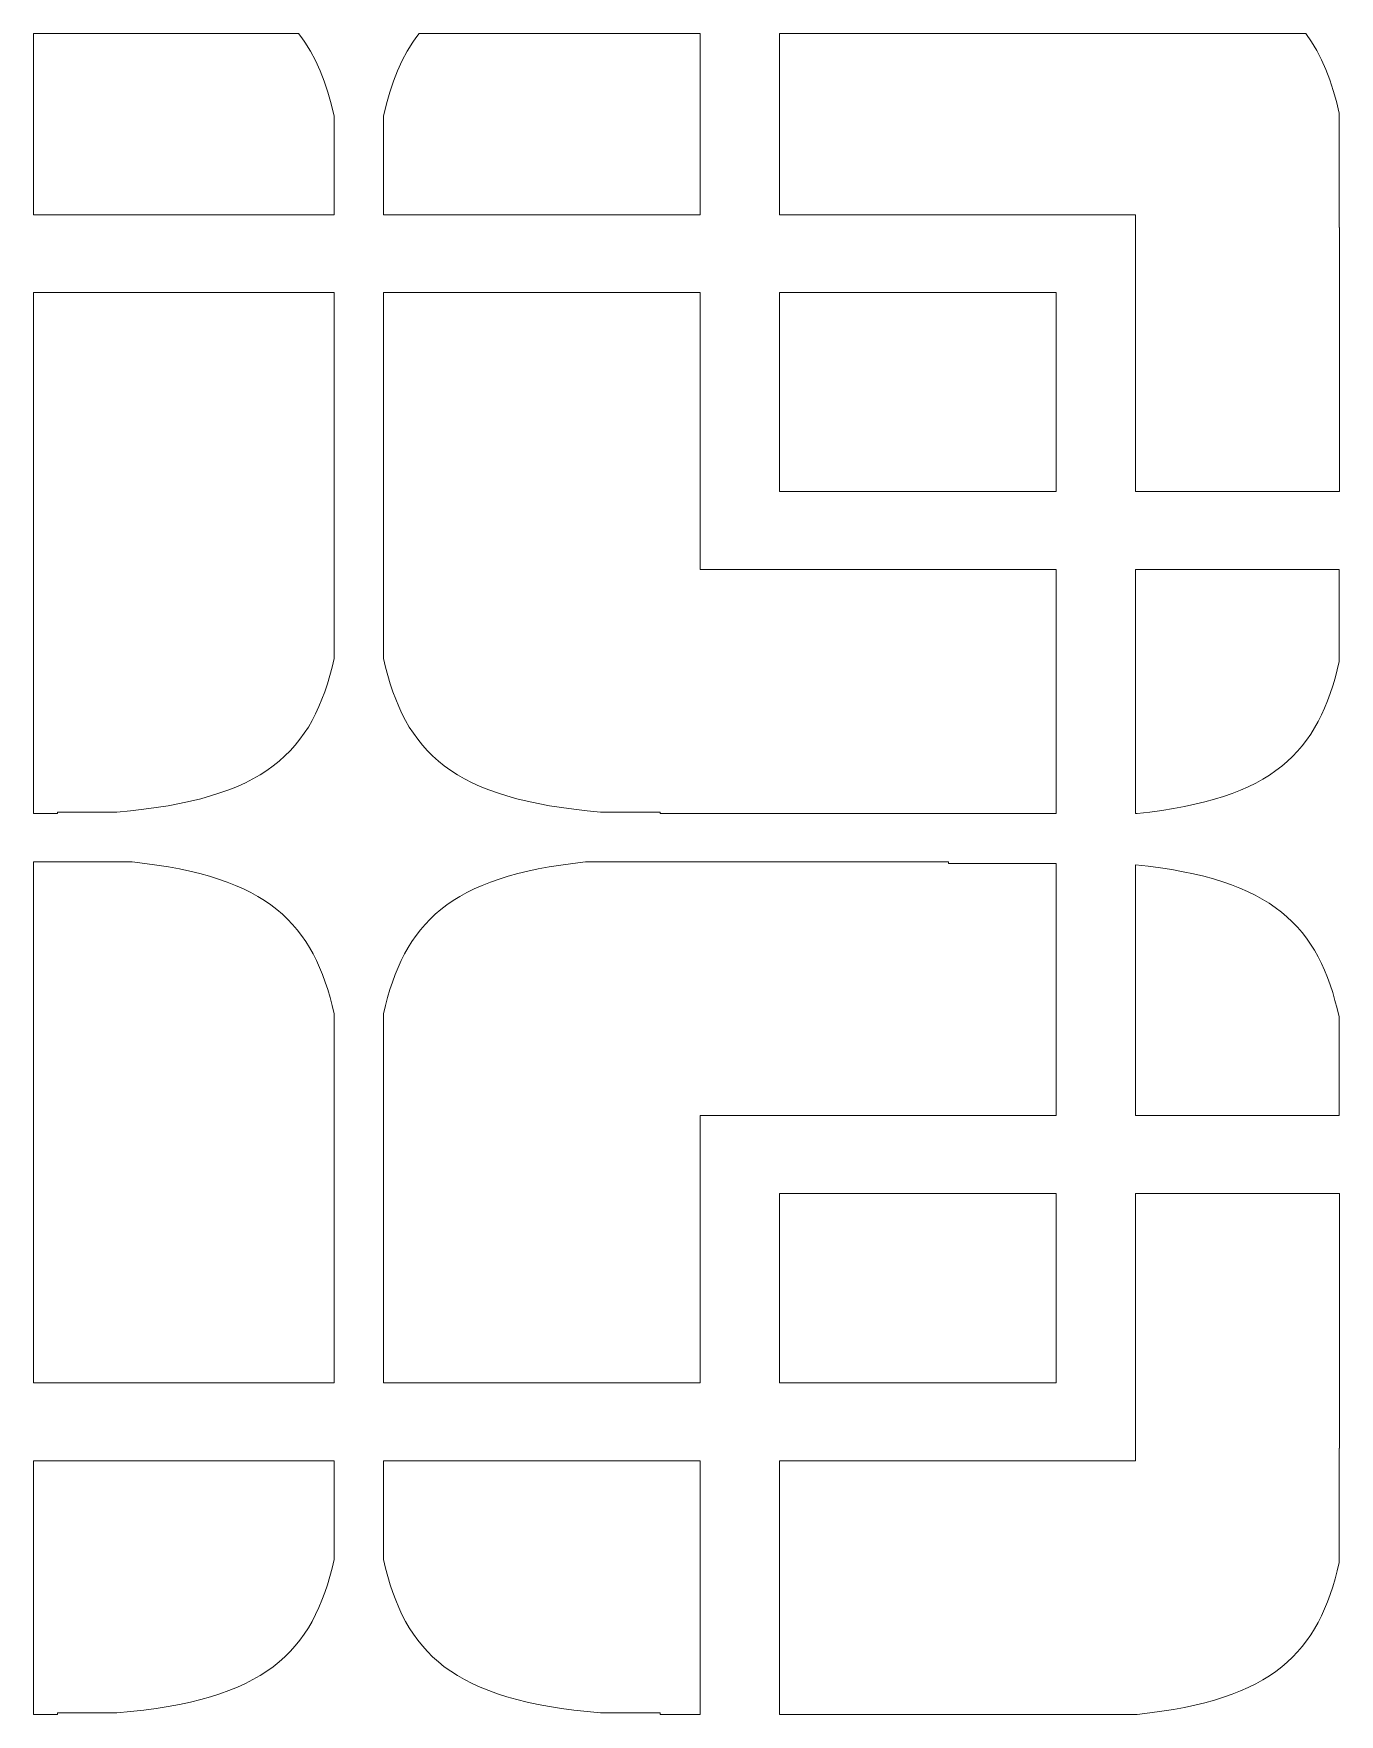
# Model space of a CAD drawing. Header units: millimetres. Extents: x -1200 to 1200, y -590 to 590.
# Drawn here: x -1200 to -749, y 9 to 590 of the extents above; entities that cross this region are included whole.
import ezdxf

# ---------------------------------------------------------------- set-up
doc = ezdxf.new("R2010")
doc.units = ezdxf.units.MM
doc.header["$MEASUREMENT"] = 0
doc.layers.add('Layer 1', color=7, linetype='Continuous')

msp = doc.modelspace()

# ---------------------------------------------------------------- linework, layer by layer
at = {"layer": 'Layer 1', "color": 250, "lineweight": 20}
for points, knots in [([(-1200.0272, 589.9961), (-1200.0272, 589.9961), (-1108.405, 589.9961), (-1108.405, 589.9961), (-1108.405, 589.9961), (-1107.3028, 588.532), (-1107.3028, 588.532), (-1107.3028, 588.532), (-1106.271, 587.0438), (-1106.271, 587.0438), (-1106.271, 587.0438), (-1104.3245, 583.9476), (-1104.3245, 583.9476), (-1104.3245, 583.9476), (-1102.5658, 580.6594), (-1102.5658, 580.6594), (-1102.5658, 580.6594), (-1100.9711, 577.1791), (-1100.9711, 577.1791), (-1100.9711, 577.1791), (-1099.564, 573.5308), (-1099.564, 573.5308), (-1099.564, 573.5308), (-1098.2742, 569.7146), (-1098.2742, 569.7146), (-1098.2742, 569.7146), (-1097.1251, 565.6823), (-1097.1251, 565.6823), (-1097.1251, 565.6823), (-1096.0934, 561.4819), (-1096.0934, 561.4819), (-1096.0934, 561.4819), (-1096.0934, 527.3754), (-1096.0934, 527.3754), (-1096.0934, 527.3754), (-1200.0272, 527.3754), (-1200.0272, 527.3754), (-1200.0272, 527.3754), (-1200.0272, 589.9961), (-1200.0272, 589.9961)], [0, 0, 0, 0, 0.07692308, 0.07692308, 0.07692308, 0.15384615, 0.15384615, 0.15384615, 0.23076923, 0.23076923, 0.23076923, 0.30769231, 0.30769231, 0.30769231, 0.38461538, 0.38461538, 0.38461538, 0.46153846, 0.46153846, 0.46153846, 0.53846154, 0.53846154, 0.53846154, 0.61538462, 0.61538462, 0.61538462, 0.69230769, 0.69230769, 0.69230769, 0.76923077, 0.76923077, 0.76923077, 0.84615385, 0.84615385, 0.84615385, 0.92307692, 0.92307692, 0.92307692, 1, 1, 1, 1]), ([(-1066.7564, 589.9961), (-1066.7564, 589.9961), (-969.506, 589.9961), (-969.506, 589.9961), (-969.506, 589.9961), (-969.506, 527.3754), (-969.506, 527.3754), (-969.506, 527.3754), (-1079.0446, 527.3754), (-1079.0446, 527.3754), (-1079.0446, 527.3754), (-1079.0446, 561.4819), (-1079.0446, 561.4819), (-1079.0446, 561.4819), (-1078.0128, 565.6823), (-1078.0128, 565.6823), (-1078.0128, 565.6823), (-1076.8637, 569.7146), (-1076.8637, 569.7146), (-1076.8637, 569.7146), (-1075.5739, 573.5308), (-1075.5739, 573.5308), (-1075.5739, 573.5308), (-1074.1669, 577.1791), (-1074.1669, 577.1791), (-1074.1669, 577.1791), (-1072.5722, 580.6594), (-1072.5722, 580.6594), (-1072.5722, 580.6594), (-1070.8134, 583.9476), (-1070.8134, 583.9476), (-1070.8134, 583.9476), (-1068.8904, 587.0438), (-1068.8904, 587.0438), (-1068.8904, 587.0438), (-1067.8351, 588.532), (-1067.8351, 588.532), (-1067.8351, 588.532), (-1066.7564, 589.9961), (-1066.7564, 589.9961)], [0, 0, 0, 0, 0.07692308, 0.07692308, 0.07692308, 0.15384615, 0.15384615, 0.15384615, 0.23076923, 0.23076923, 0.23076923, 0.30769231, 0.30769231, 0.30769231, 0.38461538, 0.38461538, 0.38461538, 0.46153846, 0.46153846, 0.46153846, 0.53846154, 0.53846154, 0.53846154, 0.61538462, 0.61538462, 0.61538462, 0.69230769, 0.69230769, 0.69230769, 0.76923077, 0.76923077, 0.76923077, 0.84615385, 0.84615385, 0.84615385, 0.92307692, 0.92307692, 0.92307692, 1, 1, 1, 1]), ([(-942.0921, 589.9961), (-942.0921, 589.9961), (-760.114, 589.9961), (-760.114, 589.9961), (-760.114, 589.9961), (-758.1206, 587.1159), (-758.1206, 587.1159), (-758.1206, 587.1159), (-756.3149, 584.1156), (-756.3149, 584.1156), (-756.3149, 584.1156), (-754.6968, 580.9234), (-754.6968, 580.9234), (-754.6968, 580.9234), (-753.196, 577.5872), (-753.196, 577.5872), (-753.196, 577.5872), (-751.8593, 574.0589), (-751.8593, 574.0589), (-751.8593, 574.0589), (-750.6398, 570.3866), (-750.6398, 570.3866), (-750.6398, 570.3866), (-749.5611, 566.5223), (-749.5611, 566.5223), (-749.5611, 566.5223), (-748.5762, 562.514), (-748.5762, 562.514), (-748.5762, 562.514), (-748.5762, 522.9831), (-748.5762, 522.9831), (-748.5762, 522.9831), (-748.5058, 522.9831), (-748.5058, 522.9831), (-748.5058, 522.9831), (-748.5058, 431.7523), (-748.5058, 431.7523), (-748.5058, 431.7523), (-818.9989, 431.7523), (-818.9989, 431.7523), (-818.9989, 431.7523), (-818.9989, 527.3754), (-818.9989, 527.3754), (-818.9989, 527.3754), (-942.0921, 527.3754), (-942.0921, 527.3754), (-942.0921, 527.3754), (-942.0921, 589.9961), (-942.0921, 589.9961)], [0, 0, 0, 0, 0.0625, 0.0625, 0.0625, 0.125, 0.125, 0.125, 0.1875, 0.1875, 0.1875, 0.25, 0.25, 0.25, 0.3125, 0.3125, 0.3125, 0.375, 0.375, 0.375, 0.4375, 0.4375, 0.4375, 0.5, 0.5, 0.5, 0.5625, 0.5625, 0.5625, 0.625, 0.625, 0.625, 0.6875, 0.6875, 0.6875, 0.75, 0.75, 0.75, 0.8125, 0.8125, 0.8125, 0.875, 0.875, 0.875, 0.9375, 0.9375, 0.9375, 1, 1, 1, 1]), ([(-1200.0272, 320.408), (-1200.0272, 320.408), (-1200.0272, 500.4694), (-1200.0272, 500.4694), (-1200.0272, 500.4694), (-1096.0934, 500.4694), (-1096.0934, 500.4694), (-1096.0934, 500.4694), (-1096.0934, 412.4788), (-1096.0934, 412.4788), (-1096.0934, 412.4788), (-1096.0934, 373.98), (-1096.0934, 373.98), (-1096.0934, 373.98), (-1096.7969, 370.9798), (-1096.7969, 370.9798), (-1096.7969, 370.9798), (-1097.5942, 368.0756), (-1097.5942, 368.0756), (-1097.5942, 368.0756), (-1098.415, 365.2433), (-1098.415, 365.2433), (-1098.415, 365.2433), (-1099.353, 362.5311), (-1099.353, 362.5311), (-1099.353, 362.5311), (-1100.3145, 359.9149), (-1100.3145, 359.9149), (-1100.3145, 359.9149), (-1101.3697, 357.3707), (-1101.3697, 357.3707), (-1101.3697, 357.3707), (-1102.4954, 354.9225), (-1102.4954, 354.9225), (-1102.4954, 354.9225), (-1103.7148, 352.5704), (-1103.7148, 352.5704), (-1103.7148, 352.5704), (-1105.0281, 350.3142), (-1105.0281, 350.3142), (-1105.0281, 350.3142), (-1106.4351, 348.154), (-1106.4351, 348.154), (-1106.4351, 348.154), (-1107.936, 346.0659), (-1107.936, 346.0659), (-1107.936, 346.0659), (-1109.5541, 344.0498), (-1109.5541, 344.0498), (-1109.5541, 344.0498), (-1111.266, 342.1296), (-1111.266, 342.1296), (-1111.266, 342.1296), (-1113.1186, 340.3055), (-1113.1186, 340.3055), (-1113.1186, 340.3055), (-1115.065, 338.5533), (-1115.065, 338.5533), (-1115.065, 338.5533), (-1117.1521, 336.8972), (-1117.1521, 336.8972), (-1117.1521, 336.8972), (-1119.3565, 335.3131), (-1119.3565, 335.3131), (-1119.3565, 335.3131), (-1121.7016, 333.825), (-1121.7016, 333.825), (-1121.7016, 333.825), (-1124.1639, 332.4089), (-1124.1639, 332.4089), (-1124.1639, 332.4089), (-1126.7904, 331.0648), (-1126.7904, 331.0648), (-1126.7904, 331.0648), (-1129.5576, 329.7927), (-1129.5576, 329.7927), (-1129.5576, 329.7927), (-1132.4889, 328.6166), (-1132.4889, 328.6166), (-1132.4889, 328.6166), (-1135.5845, 327.5125), (-1135.5845, 327.5125), (-1135.5845, 327.5125), (-1138.8207, 326.4804), (-1138.8207, 326.4804), (-1138.8207, 326.4804), (-1142.2445, 325.5444), (-1142.2445, 325.5444), (-1142.2445, 325.5444), (-1145.809, 324.6563), (-1145.809, 324.6563), (-1145.809, 324.6563), (-1149.5845, 323.8643), (-1149.5845, 323.8643), (-1149.5845, 323.8643), (-1153.5243, 323.1202), (-1153.5243, 323.1202), (-1153.5243, 323.1202), (-1157.6516, 322.4722), (-1157.6516, 322.4722), (-1157.6516, 322.4722), (-1161.9666, 321.8721), (-1161.9666, 321.8721), (-1161.9666, 321.8721), (-1166.4926, 321.368), (-1166.4926, 321.368), (-1166.4926, 321.368), (-1171.2062, 320.912), (-1171.2062, 320.912), (-1171.2062, 320.912), (-1191.7491, 320.912), (-1191.7491, 320.912), (-1191.7491, 320.912), (-1191.7491, 320.408), (-1191.7491, 320.408), (-1191.7491, 320.408), (-1200.0272, 320.408), (-1200.0272, 320.408)], [0, 0, 0, 0, 0.02564103, 0.02564103, 0.02564103, 0.05128205, 0.05128205, 0.05128205, 0.07692308, 0.07692308, 0.07692308, 0.1025641, 0.1025641, 0.1025641, 0.12820513, 0.12820513, 0.12820513, 0.15384615, 0.15384615, 0.15384615, 0.17948718, 0.17948718, 0.17948718, 0.20512821, 0.20512821, 0.20512821, 0.23076923, 0.23076923, 0.23076923, 0.25641026, 0.25641026, 0.25641026, 0.28205128, 0.28205128, 0.28205128, 0.30769231, 0.30769231, 0.30769231, 0.33333333, 0.33333333, 0.33333333, 0.35897436, 0.35897436, 0.35897436, 0.38461538, 0.38461538, 0.38461538, 0.41025641, 0.41025641, 0.41025641, 0.43589744, 0.43589744, 0.43589744, 0.46153846, 0.46153846, 0.46153846, 0.48717949, 0.48717949, 0.48717949, 0.51282051, 0.51282051, 0.51282051, 0.53846154, 0.53846154, 0.53846154, 0.56410256, 0.56410256, 0.56410256, 0.58974359, 0.58974359, 0.58974359, 0.61538462, 0.61538462, 0.61538462, 0.64102564, 0.64102564, 0.64102564, 0.66666667, 0.66666667, 0.66666667, 0.69230769, 0.69230769, 0.69230769, 0.71794872, 0.71794872, 0.71794872, 0.74358974, 0.74358974, 0.74358974, 0.76923077, 0.76923077, 0.76923077, 0.79487179, 0.79487179, 0.79487179, 0.82051282, 0.82051282, 0.82051282, 0.84615385, 0.84615385, 0.84615385, 0.87179487, 0.87179487, 0.87179487, 0.8974359, 0.8974359, 0.8974359, 0.92307692, 0.92307692, 0.92307692, 0.94871795, 0.94871795, 0.94871795, 0.97435897, 0.97435897, 0.97435897, 1, 1, 1, 1]), ([(-846.4129, 320.408), (-846.4129, 320.408), (-983.3889, 320.408), (-983.3889, 320.408), (-983.3889, 320.408), (-983.3889, 320.912), (-983.3889, 320.912), (-983.3889, 320.912), (-1003.9552, 320.912), (-1003.9552, 320.912), (-1003.9552, 320.912), (-1008.6688, 321.368), (-1008.6688, 321.368), (-1008.6688, 321.368), (-1013.1713, 321.8721), (-1013.1713, 321.8721), (-1013.1713, 321.8721), (-1017.5097, 322.4722), (-1017.5097, 322.4722), (-1017.5097, 322.4722), (-1021.6371, 323.1202), (-1021.6371, 323.1202), (-1021.6371, 323.1202), (-1025.5768, 323.8643), (-1025.5768, 323.8643), (-1025.5768, 323.8643), (-1029.3289, 324.6563), (-1029.3289, 324.6563), (-1029.3289, 324.6563), (-1032.9169, 325.5444), (-1032.9169, 325.5444), (-1032.9169, 325.5444), (-1036.3407, 326.4804), (-1036.3407, 326.4804), (-1036.3407, 326.4804), (-1039.5769, 327.5125), (-1039.5769, 327.5125), (-1039.5769, 327.5125), (-1042.649, 328.6166), (-1042.649, 328.6166), (-1042.649, 328.6166), (-1045.5803, 329.7927), (-1045.5803, 329.7927), (-1045.5803, 329.7927), (-1048.3475, 331.0648), (-1048.3475, 331.0648), (-1048.3475, 331.0648), (-1050.974, 332.4089), (-1050.974, 332.4089), (-1050.974, 332.4089), (-1053.4598, 333.825), (-1053.4598, 333.825), (-1053.4598, 333.825), (-1055.8049, 335.3131), (-1055.8049, 335.3131), (-1055.8049, 335.3131), (-1058.0093, 336.8972), (-1058.0093, 336.8972), (-1058.0093, 336.8972), (-1060.0729, 338.5533), (-1060.0729, 338.5533), (-1060.0729, 338.5533), (-1062.0428, 340.3055), (-1062.0428, 340.3055), (-1062.0428, 340.3055), (-1063.872, 342.1296), (-1063.872, 342.1296), (-1063.872, 342.1296), (-1065.5839, 344.0498), (-1065.5839, 344.0498), (-1065.5839, 344.0498), (-1067.202, 346.0659), (-1067.202, 346.0659), (-1067.202, 346.0659), (-1068.7028, 348.154), (-1068.7028, 348.154), (-1068.7028, 348.154), (-1070.1099, 350.3142), (-1070.1099, 350.3142), (-1070.1099, 350.3142), (-1071.4231, 352.5944), (-1071.4231, 352.5944), (-1071.4231, 352.5944), (-1072.6426, 354.9465), (-1072.6426, 354.9465), (-1072.6426, 354.9465), (-1073.7682, 357.3707), (-1073.7682, 357.3707), (-1073.7682, 357.3707), (-1074.8235, 359.9149), (-1074.8235, 359.9149), (-1074.8235, 359.9149), (-1075.8084, 362.5311), (-1075.8084, 362.5311), (-1075.8084, 362.5311), (-1076.6995, 365.2673), (-1076.6995, 365.2673), (-1076.6995, 365.2673), (-1077.5437, 368.0756), (-1077.5437, 368.0756), (-1077.5437, 368.0756), (-1078.3176, 370.9798), (-1078.3176, 370.9798), (-1078.3176, 370.9798), (-1079.0446, 373.98), (-1079.0446, 373.98), (-1079.0446, 373.98), (-1079.0446, 412.4788), (-1079.0446, 412.4788), (-1079.0446, 412.4788), (-1079.0446, 500.4694), (-1079.0446, 500.4694), (-1079.0446, 500.4694), (-969.506, 500.4694), (-969.506, 500.4694), (-969.506, 500.4694), (-969.506, 404.8223), (-969.506, 404.8223), (-969.506, 404.8223), (-846.4129, 404.8223), (-846.4129, 404.8223), (-846.4129, 404.8223), (-846.4129, 320.408), (-846.4129, 320.408)], [0, 0, 0, 0, 0.02439024, 0.02439024, 0.02439024, 0.04878049, 0.04878049, 0.04878049, 0.07317073, 0.07317073, 0.07317073, 0.09756098, 0.09756098, 0.09756098, 0.12195122, 0.12195122, 0.12195122, 0.14634146, 0.14634146, 0.14634146, 0.17073171, 0.17073171, 0.17073171, 0.19512195, 0.19512195, 0.19512195, 0.2195122, 0.2195122, 0.2195122, 0.24390244, 0.24390244, 0.24390244, 0.26829268, 0.26829268, 0.26829268, 0.29268293, 0.29268293, 0.29268293, 0.31707317, 0.31707317, 0.31707317, 0.34146341, 0.34146341, 0.34146341, 0.36585366, 0.36585366, 0.36585366, 0.3902439, 0.3902439, 0.3902439, 0.41463415, 0.41463415, 0.41463415, 0.43902439, 0.43902439, 0.43902439, 0.46341463, 0.46341463, 0.46341463, 0.48780488, 0.48780488, 0.48780488, 0.51219512, 0.51219512, 0.51219512, 0.53658537, 0.53658537, 0.53658537, 0.56097561, 0.56097561, 0.56097561, 0.58536585, 0.58536585, 0.58536585, 0.6097561, 0.6097561, 0.6097561, 0.63414634, 0.63414634, 0.63414634, 0.65853659, 0.65853659, 0.65853659, 0.68292683, 0.68292683, 0.68292683, 0.70731707, 0.70731707, 0.70731707, 0.73170732, 0.73170732, 0.73170732, 0.75609756, 0.75609756, 0.75609756, 0.7804878, 0.7804878, 0.7804878, 0.80487805, 0.80487805, 0.80487805, 0.82926829, 0.82926829, 0.82926829, 0.85365854, 0.85365854, 0.85365854, 0.87804878, 0.87804878, 0.87804878, 0.90243902, 0.90243902, 0.90243902, 0.92682927, 0.92682927, 0.92682927, 0.95121951, 0.95121951, 0.95121951, 0.97560976, 0.97560976, 0.97560976, 1, 1, 1, 1]), ([(-846.4129, 431.7523), (-846.4129, 431.7523), (-846.4129, 500.4694), (-846.4129, 500.4694), (-846.4129, 500.4694), (-942.0921, 500.4694), (-942.0921, 500.4694), (-942.0921, 500.4694), (-942.0921, 431.7523), (-942.0921, 431.7523), (-942.0921, 431.7523), (-846.4129, 431.7523), (-846.4129, 431.7523)], [0, 0, 0, 0, 0.25, 0.25, 0.25, 0.5, 0.5, 0.5, 0.75, 0.75, 0.75, 1, 1, 1, 1]), ([(-818.3892, 320.408), (-818.3892, 320.408), (-818.9989, 320.408), (-818.9989, 320.408), (-818.9989, 320.408), (-818.9989, 404.8223), (-818.9989, 404.8223), (-818.9989, 404.8223), (-748.5762, 404.8223), (-748.5762, 404.8223), (-748.5762, 404.8223), (-748.5762, 372.9479), (-748.5762, 372.9479), (-748.5762, 372.9479), (-749.2562, 370.0437), (-749.2562, 370.0437), (-749.2562, 370.0437), (-750.0067, 367.2355), (-750.0067, 367.2355), (-750.0067, 367.2355), (-750.8275, 364.5233), (-750.8275, 364.5233), (-750.8275, 364.5233), (-751.6951, 361.8831), (-751.6951, 361.8831), (-751.6951, 361.8831), (-752.6097, 359.3389), (-752.6097, 359.3389), (-752.6097, 359.3389), (-753.6181, 356.8907), (-753.6181, 356.8907), (-753.6181, 356.8907), (-754.6968, 354.5145), (-754.6968, 354.5145), (-754.6968, 354.5145), (-755.8459, 352.2104), (-755.8459, 352.2104), (-755.8459, 352.2104), (-757.0888, 350.0022), (-757.0888, 350.0022), (-757.0888, 350.0022), (-758.4255, 347.89), (-758.4255, 347.89), (-758.4255, 347.89), (-759.8326, 345.8259), (-759.8326, 345.8259), (-759.8326, 345.8259), (-761.3568, 343.8577), (-761.3568, 343.8577), (-761.3568, 343.8577), (-762.9515, 341.9856), (-762.9515, 341.9856), (-762.9515, 341.9856), (-764.6869, 340.1855), (-764.6869, 340.1855), (-764.6869, 340.1855), (-766.516, 338.4573), (-766.516, 338.4573), (-766.516, 338.4573), (-768.439, 336.8012), (-768.439, 336.8012), (-768.439, 336.8012), (-770.5027, 335.2411), (-770.5027, 335.2411), (-770.5027, 335.2411), (-772.6836, 333.729), (-772.6836, 333.729), (-772.6836, 333.729), (-774.9818, 332.3129), (-774.9818, 332.3129), (-774.9818, 332.3129), (-777.4206, 330.9688), (-777.4206, 330.9688), (-777.4206, 330.9688), (-780.0002, 329.6967), (-780.0002, 329.6967), (-780.0002, 329.6967), (-782.697, 328.5206), (-782.697, 328.5206), (-782.697, 328.5206), (-785.5581, 327.3925), (-785.5581, 327.3925), (-785.5581, 327.3925), (-788.5597, 326.3364), (-788.5597, 326.3364), (-788.5597, 326.3364), (-791.7022, 325.3524), (-791.7022, 325.3524), (-791.7022, 325.3524), (-795.0087, 324.4403), (-795.0087, 324.4403), (-795.0087, 324.4403), (-798.4794, 323.6002), (-798.4794, 323.6002), (-798.4794, 323.6002), (-802.1143, 322.8321), (-802.1143, 322.8321), (-802.1143, 322.8321), (-805.9133, 322.1121), (-805.9133, 322.1121), (-805.9133, 322.1121), (-809.9, 321.4881), (-809.9, 321.4881), (-809.9, 321.4881), (-814.0508, 320.912), (-814.0508, 320.912), (-814.0508, 320.912), (-818.3892, 320.408), (-818.3892, 320.408)], [0, 0, 0, 0, 0.02777778, 0.02777778, 0.02777778, 0.05555556, 0.05555556, 0.05555556, 0.08333333, 0.08333333, 0.08333333, 0.11111111, 0.11111111, 0.11111111, 0.13888889, 0.13888889, 0.13888889, 0.16666667, 0.16666667, 0.16666667, 0.19444444, 0.19444444, 0.19444444, 0.22222222, 0.22222222, 0.22222222, 0.25, 0.25, 0.25, 0.27777778, 0.27777778, 0.27777778, 0.30555556, 0.30555556, 0.30555556, 0.33333333, 0.33333333, 0.33333333, 0.36111111, 0.36111111, 0.36111111, 0.38888889, 0.38888889, 0.38888889, 0.41666667, 0.41666667, 0.41666667, 0.44444444, 0.44444444, 0.44444444, 0.47222222, 0.47222222, 0.47222222, 0.5, 0.5, 0.5, 0.52777778, 0.52777778, 0.52777778, 0.55555556, 0.55555556, 0.55555556, 0.58333333, 0.58333333, 0.58333333, 0.61111111, 0.61111111, 0.61111111, 0.63888889, 0.63888889, 0.63888889, 0.66666667, 0.66666667, 0.66666667, 0.69444444, 0.69444444, 0.69444444, 0.72222222, 0.72222222, 0.72222222, 0.75, 0.75, 0.75, 0.77777778, 0.77777778, 0.77777778, 0.80555556, 0.80555556, 0.80555556, 0.83333333, 0.83333333, 0.83333333, 0.86111111, 0.86111111, 0.86111111, 0.88888889, 0.88888889, 0.88888889, 0.91666667, 0.91666667, 0.91666667, 0.94444444, 0.94444444, 0.94444444, 0.97222222, 0.97222222, 0.97222222, 1, 1, 1, 1]), ([(-1200.0272, 123.6173), (-1200.0272, 123.6173), (-1200.0272, 303.6788), (-1200.0272, 303.6788), (-1200.0272, 303.6788), (-1165.9063, 303.6788), (-1165.9063, 303.6788), (-1165.9063, 303.6788), (-1161.5679, 303.1747), (-1161.5679, 303.1747), (-1161.5679, 303.1747), (-1157.4172, 302.5986), (-1157.4172, 302.5986), (-1157.4172, 302.5986), (-1153.4305, 301.9506), (-1153.4305, 301.9506), (-1153.4305, 301.9506), (-1149.6315, 301.2546), (-1149.6315, 301.2546), (-1149.6315, 301.2546), (-1145.9966, 300.4865), (-1145.9966, 300.4865), (-1145.9966, 300.4865), (-1142.5259, 299.6464), (-1142.5259, 299.6464), (-1142.5259, 299.6464), (-1139.2193, 298.7344), (-1139.2193, 298.7344), (-1139.2193, 298.7344), (-1136.0769, 297.7503), (-1136.0769, 297.7503), (-1136.0769, 297.7503), (-1133.0752, 296.6942), (-1133.0752, 296.6942), (-1133.0752, 296.6942), (-1130.2142, 295.5661), (-1130.2142, 295.5661), (-1130.2142, 295.5661), (-1127.4939, 294.366), (-1127.4939, 294.366), (-1127.4939, 294.366), (-1124.9378, 293.094), (-1124.9378, 293.094), (-1124.9378, 293.094), (-1122.4989, 291.7499), (-1122.4989, 291.7499), (-1122.4989, 291.7499), (-1120.2007, 290.3338), (-1120.2007, 290.3338), (-1120.2007, 290.3338), (-1118.0198, 288.8456), (-1118.0198, 288.8456), (-1118.0198, 288.8456), (-1115.9561, 287.2855), (-1115.9561, 287.2855), (-1115.9561, 287.2855), (-1114.0097, 285.6294), (-1114.0097, 285.6294), (-1114.0097, 285.6294), (-1112.204, 283.9012), (-1112.204, 283.9012), (-1112.204, 283.9012), (-1110.4686, 282.1011), (-1110.4686, 282.1011), (-1110.4686, 282.1011), (-1108.8505, 280.205), (-1108.8505, 280.205), (-1108.8505, 280.205), (-1107.3497, 278.2609), (-1107.3497, 278.2609), (-1107.3497, 278.2609), (-1105.9426, 276.1967), (-1105.9426, 276.1967), (-1105.9426, 276.1967), (-1104.6059, 274.0845), (-1104.6059, 274.0845), (-1104.6059, 274.0845), (-1103.3631, 271.8763), (-1103.3631, 271.8763), (-1103.3631, 271.8763), (-1102.214, 269.5722), (-1102.214, 269.5722), (-1102.214, 269.5722), (-1101.1353, 267.196), (-1101.1353, 267.196), (-1101.1353, 267.196), (-1100.1269, 264.7479), (-1100.1269, 264.7479), (-1100.1269, 264.7479), (-1099.1888, 262.1796), (-1099.1888, 262.1796), (-1099.1888, 262.1796), (-1098.3446, 259.5635), (-1098.3446, 259.5635), (-1098.3446, 259.5635), (-1097.5238, 256.8272), (-1097.5238, 256.8272), (-1097.5238, 256.8272), (-1096.7734, 254.019), (-1096.7734, 254.019), (-1096.7734, 254.019), (-1096.0934, 251.1388), (-1096.0934, 251.1388), (-1096.0934, 251.1388), (-1096.0934, 211.6079), (-1096.0934, 211.6079), (-1096.0934, 211.6079), (-1096.0934, 123.6173), (-1096.0934, 123.6173), (-1096.0934, 123.6173), (-1200.0272, 123.6173), (-1200.0272, 123.6173)], [0, 0, 0, 0, 0.02702703, 0.02702703, 0.02702703, 0.05405405, 0.05405405, 0.05405405, 0.08108108, 0.08108108, 0.08108108, 0.10810811, 0.10810811, 0.10810811, 0.13513514, 0.13513514, 0.13513514, 0.16216216, 0.16216216, 0.16216216, 0.18918919, 0.18918919, 0.18918919, 0.21621622, 0.21621622, 0.21621622, 0.24324324, 0.24324324, 0.24324324, 0.27027027, 0.27027027, 0.27027027, 0.2972973, 0.2972973, 0.2972973, 0.32432432, 0.32432432, 0.32432432, 0.35135135, 0.35135135, 0.35135135, 0.37837838, 0.37837838, 0.37837838, 0.40540541, 0.40540541, 0.40540541, 0.43243243, 0.43243243, 0.43243243, 0.45945946, 0.45945946, 0.45945946, 0.48648649, 0.48648649, 0.48648649, 0.51351351, 0.51351351, 0.51351351, 0.54054054, 0.54054054, 0.54054054, 0.56756757, 0.56756757, 0.56756757, 0.59459459, 0.59459459, 0.59459459, 0.62162162, 0.62162162, 0.62162162, 0.64864865, 0.64864865, 0.64864865, 0.67567568, 0.67567568, 0.67567568, 0.7027027, 0.7027027, 0.7027027, 0.72972973, 0.72972973, 0.72972973, 0.75675676, 0.75675676, 0.75675676, 0.78378378, 0.78378378, 0.78378378, 0.81081081, 0.81081081, 0.81081081, 0.83783784, 0.83783784, 0.83783784, 0.86486486, 0.86486486, 0.86486486, 0.89189189, 0.89189189, 0.89189189, 0.91891892, 0.91891892, 0.91891892, 0.94594595, 0.94594595, 0.94594595, 0.97297297, 0.97297297, 0.97297297, 1, 1, 1, 1]), ([(-1009.2316, 303.6788), (-1009.2316, 303.6788), (-883.723, 303.6788), (-883.723, 303.6788), (-883.723, 303.6788), (-883.723, 303.1747), (-883.723, 303.1747), (-883.723, 303.1747), (-846.4129, 303.1747), (-846.4129, 303.1747), (-846.4129, 303.1747), (-846.4129, 216.0002), (-846.4129, 216.0002), (-846.4129, 216.0002), (-969.506, 216.0002), (-969.506, 216.0002), (-969.506, 216.0002), (-969.506, 123.6173), (-969.506, 123.6173), (-969.506, 123.6173), (-1079.0446, 123.6173), (-1079.0446, 123.6173), (-1079.0446, 123.6173), (-1079.0446, 211.6079), (-1079.0446, 211.6079), (-1079.0446, 211.6079), (-1079.0446, 251.1388), (-1079.0446, 251.1388), (-1079.0446, 251.1388), (-1078.3411, 254.019), (-1078.3411, 254.019), (-1078.3411, 254.019), (-1077.6141, 256.8272), (-1077.6141, 256.8272), (-1077.6141, 256.8272), (-1076.7934, 259.5635), (-1076.7934, 259.5635), (-1076.7934, 259.5635), (-1075.9256, 262.1796), (-1075.9256, 262.1796), (-1075.9256, 262.1796), (-1075.011, 264.7238), (-1075.011, 264.7238), (-1075.011, 264.7238), (-1074.0027, 267.196), (-1074.0027, 267.196), (-1074.0027, 267.196), (-1072.924, 269.5722), (-1072.924, 269.5722), (-1072.924, 269.5722), (-1071.7748, 271.8763), (-1071.7748, 271.8763), (-1071.7748, 271.8763), (-1070.532, 274.0845), (-1070.532, 274.0845), (-1070.532, 274.0845), (-1069.2187, 276.1967), (-1069.2187, 276.1967), (-1069.2187, 276.1967), (-1067.7883, 278.2369), (-1067.7883, 278.2369), (-1067.7883, 278.2369), (-1066.2874, 280.205), (-1066.2874, 280.205), (-1066.2874, 280.205), (-1064.6693, 282.1011), (-1064.6693, 282.1011), (-1064.6693, 282.1011), (-1062.9574, 283.9012), (-1062.9574, 283.9012), (-1062.9574, 283.9012), (-1061.1282, 285.6294), (-1061.1282, 285.6294), (-1061.1282, 285.6294), (-1059.1818, 287.2855), (-1059.1818, 287.2855), (-1059.1818, 287.2855), (-1057.1416, 288.8456), (-1057.1416, 288.8456), (-1057.1416, 288.8456), (-1054.9607, 290.3338), (-1054.9607, 290.3338), (-1054.9607, 290.3338), (-1052.6391, 291.7499), (-1052.6391, 291.7499), (-1052.6391, 291.7499), (-1050.2236, 293.094), (-1050.2236, 293.094), (-1050.2236, 293.094), (-1047.644, 294.366), (-1047.644, 294.366), (-1047.644, 294.366), (-1044.9237, 295.5661), (-1044.9237, 295.5661), (-1044.9237, 295.5661), (-1042.0862, 296.6942), (-1042.0862, 296.6942), (-1042.0862, 296.6942), (-1039.0845, 297.7503), (-1039.0845, 297.7503), (-1039.0845, 297.7503), (-1035.9186, 298.7344), (-1035.9186, 298.7344), (-1035.9186, 298.7344), (-1032.6121, 299.6464), (-1032.6121, 299.6464), (-1032.6121, 299.6464), (-1029.1413, 300.4865), (-1029.1413, 300.4865), (-1029.1413, 300.4865), (-1025.5065, 301.2546), (-1025.5065, 301.2546), (-1025.5065, 301.2546), (-1021.7075, 301.9506), (-1021.7075, 301.9506), (-1021.7075, 301.9506), (-1017.7443, 302.5986), (-1017.7443, 302.5986), (-1017.7443, 302.5986), (-1013.57, 303.1747), (-1013.57, 303.1747), (-1013.57, 303.1747), (-1009.2316, 303.6788), (-1009.2316, 303.6788)], [0, 0, 0, 0, 0.02439024, 0.02439024, 0.02439024, 0.04878049, 0.04878049, 0.04878049, 0.07317073, 0.07317073, 0.07317073, 0.09756098, 0.09756098, 0.09756098, 0.12195122, 0.12195122, 0.12195122, 0.14634146, 0.14634146, 0.14634146, 0.17073171, 0.17073171, 0.17073171, 0.19512195, 0.19512195, 0.19512195, 0.2195122, 0.2195122, 0.2195122, 0.24390244, 0.24390244, 0.24390244, 0.26829268, 0.26829268, 0.26829268, 0.29268293, 0.29268293, 0.29268293, 0.31707317, 0.31707317, 0.31707317, 0.34146341, 0.34146341, 0.34146341, 0.36585366, 0.36585366, 0.36585366, 0.3902439, 0.3902439, 0.3902439, 0.41463415, 0.41463415, 0.41463415, 0.43902439, 0.43902439, 0.43902439, 0.46341463, 0.46341463, 0.46341463, 0.48780488, 0.48780488, 0.48780488, 0.51219512, 0.51219512, 0.51219512, 0.53658537, 0.53658537, 0.53658537, 0.56097561, 0.56097561, 0.56097561, 0.58536585, 0.58536585, 0.58536585, 0.6097561, 0.6097561, 0.6097561, 0.63414634, 0.63414634, 0.63414634, 0.65853659, 0.65853659, 0.65853659, 0.68292683, 0.68292683, 0.68292683, 0.70731707, 0.70731707, 0.70731707, 0.73170732, 0.73170732, 0.73170732, 0.75609756, 0.75609756, 0.75609756, 0.7804878, 0.7804878, 0.7804878, 0.80487805, 0.80487805, 0.80487805, 0.82926829, 0.82926829, 0.82926829, 0.85365854, 0.85365854, 0.85365854, 0.87804878, 0.87804878, 0.87804878, 0.90243902, 0.90243902, 0.90243902, 0.92682927, 0.92682927, 0.92682927, 0.95121951, 0.95121951, 0.95121951, 0.97560976, 0.97560976, 0.97560976, 1, 1, 1, 1]), ([(-818.9989, 302.7187), (-818.9989, 302.7187), (-814.6136, 302.2146), (-814.6136, 302.2146), (-814.6136, 302.2146), (-810.4159, 301.6626), (-810.4159, 301.6626), (-810.4159, 301.6626), (-806.4058, 301.0145), (-806.4058, 301.0145), (-806.4058, 301.0145), (-802.5599, 300.3185), (-802.5599, 300.3185), (-802.5599, 300.3185), (-798.9016, 299.5504), (-798.9016, 299.5504), (-798.9016, 299.5504), (-795.384, 298.7104), (-795.384, 298.7104), (-795.384, 298.7104), (-792.0539, 297.7983), (-792.0539, 297.7983), (-792.0539, 297.7983), (-788.8646, 296.8382), (-788.8646, 296.8382), (-788.8646, 296.8382), (-785.8395, 295.7821), (-785.8395, 295.7821), (-785.8395, 295.7821), (-782.9551, 294.6541), (-782.9551, 294.6541), (-782.9551, 294.6541), (-780.2347, 293.454), (-780.2347, 293.454), (-780.2347, 293.454), (-777.6317, 292.2059), (-777.6317, 292.2059), (-777.6317, 292.2059), (-775.1694, 290.8618), (-775.1694, 290.8618), (-775.1694, 290.8618), (-772.8478, 289.4217), (-772.8478, 289.4217), (-772.8478, 289.4217), (-770.6668, 287.9336), (-770.6668, 287.9336), (-770.6668, 287.9336), (-768.5797, 286.3735), (-768.5797, 286.3735), (-768.5797, 286.3735), (-766.6333, 284.7173), (-766.6333, 284.7173), (-766.6333, 284.7173), (-764.7807, 282.9892), (-764.7807, 282.9892), (-764.7807, 282.9892), (-763.0453, 281.1891), (-763.0453, 281.1891), (-763.0453, 281.1891), (-761.4272, 279.2929), (-761.4272, 279.2929), (-761.4272, 279.2929), (-759.9029, 277.3248), (-759.9029, 277.3248), (-759.9029, 277.3248), (-758.4724, 275.2606), (-758.4724, 275.2606), (-758.4724, 275.2606), (-757.1357, 273.1485), (-757.1357, 273.1485), (-757.1357, 273.1485), (-755.8928, 270.9163), (-755.8928, 270.9163), (-755.8928, 270.9163), (-754.7438, 268.6121), (-754.7438, 268.6121), (-754.7438, 268.6121), (-753.6416, 266.236), (-753.6416, 266.236), (-753.6416, 266.236), (-752.6332, 263.7637), (-752.6332, 263.7637), (-752.6332, 263.7637), (-751.6951, 261.1956), (-751.6951, 261.1956), (-751.6951, 261.1956), (-750.8275, 258.5794), (-750.8275, 258.5794), (-750.8275, 258.5794), (-750.0301, 255.8432), (-750.0301, 255.8432), (-750.0301, 255.8432), (-749.2797, 253.011), (-749.2797, 253.011), (-749.2797, 253.011), (-748.5762, 250.1067), (-748.5762, 250.1067), (-748.5762, 250.1067), (-748.5762, 216.0002), (-748.5762, 216.0002), (-748.5762, 216.0002), (-818.9989, 216.0002), (-818.9989, 216.0002), (-818.9989, 216.0002), (-818.9989, 302.7187), (-818.9989, 302.7187)], [0, 0, 0, 0, 0.02857143, 0.02857143, 0.02857143, 0.05714286, 0.05714286, 0.05714286, 0.08571429, 0.08571429, 0.08571429, 0.11428571, 0.11428571, 0.11428571, 0.14285714, 0.14285714, 0.14285714, 0.17142857, 0.17142857, 0.17142857, 0.2, 0.2, 0.2, 0.22857143, 0.22857143, 0.22857143, 0.25714286, 0.25714286, 0.25714286, 0.28571429, 0.28571429, 0.28571429, 0.31428571, 0.31428571, 0.31428571, 0.34285714, 0.34285714, 0.34285714, 0.37142857, 0.37142857, 0.37142857, 0.4, 0.4, 0.4, 0.42857143, 0.42857143, 0.42857143, 0.45714286, 0.45714286, 0.45714286, 0.48571429, 0.48571429, 0.48571429, 0.51428571, 0.51428571, 0.51428571, 0.54285714, 0.54285714, 0.54285714, 0.57142857, 0.57142857, 0.57142857, 0.6, 0.6, 0.6, 0.62857143, 0.62857143, 0.62857143, 0.65714286, 0.65714286, 0.65714286, 0.68571429, 0.68571429, 0.68571429, 0.71428571, 0.71428571, 0.71428571, 0.74285714, 0.74285714, 0.74285714, 0.77142857, 0.77142857, 0.77142857, 0.8, 0.8, 0.8, 0.82857143, 0.82857143, 0.82857143, 0.85714286, 0.85714286, 0.85714286, 0.88571429, 0.88571429, 0.88571429, 0.91428571, 0.91428571, 0.91428571, 0.94285714, 0.94285714, 0.94285714, 0.97142857, 0.97142857, 0.97142857, 1, 1, 1, 1]), ([(-942.0921, 123.6173), (-942.0921, 123.6173), (-846.4129, 123.6173), (-846.4129, 123.6173), (-846.4129, 123.6173), (-846.4129, 189.0942), (-846.4129, 189.0942), (-846.4129, 189.0942), (-942.0921, 189.0942), (-942.0921, 189.0942), (-942.0921, 189.0942), (-942.0921, 123.6173), (-942.0921, 123.6173)], [0, 0, 0, 0, 0.25, 0.25, 0.25, 0.5, 0.5, 0.5, 0.75, 0.75, 0.75, 1, 1, 1, 1]), ([(-818.3892, 9.0328), (-818.3892, 9.0328), (-942.0921, 9.0328), (-942.0921, 9.0328), (-942.0921, 9.0328), (-942.0921, 96.6873), (-942.0921, 96.6873), (-942.0921, 96.6873), (-818.9989, 96.6873), (-818.9989, 96.6873), (-818.9989, 96.6873), (-818.9989, 189.0942), (-818.9989, 189.0942), (-818.9989, 189.0942), (-748.5058, 189.0942), (-748.5058, 189.0942), (-748.5058, 189.0942), (-748.5058, 101.0796), (-748.5058, 101.0796), (-748.5058, 101.0796), (-748.5762, 101.0796), (-748.5762, 101.0796), (-748.5762, 101.0796), (-748.5762, 61.5727), (-748.5762, 61.5727), (-748.5762, 61.5727), (-749.2562, 58.6685), (-749.2562, 58.6685), (-749.2562, 58.6685), (-750.0067, 55.8603), (-750.0067, 55.8603), (-750.0067, 55.8603), (-750.8275, 53.1481), (-750.8275, 53.1481), (-750.8275, 53.1481), (-751.6951, 50.5079), (-751.6951, 50.5079), (-751.6951, 50.5079), (-752.6097, 47.9637), (-752.6097, 47.9637), (-752.6097, 47.9637), (-753.6181, 45.5155), (-753.6181, 45.5155), (-753.6181, 45.5155), (-754.6968, 43.1393), (-754.6968, 43.1393), (-754.6968, 43.1393), (-755.8459, 40.8351), (-755.8459, 40.8351), (-755.8459, 40.8351), (-757.0888, 38.627), (-757.0888, 38.627), (-757.0888, 38.627), (-758.4255, 36.4908), (-758.4255, 36.4908), (-758.4255, 36.4908), (-759.8326, 34.4507), (-759.8326, 34.4507), (-759.8326, 34.4507), (-761.3568, 32.4825), (-761.3568, 32.4825), (-761.3568, 32.4825), (-762.9515, 30.6104), (-762.9515, 30.6104), (-762.9515, 30.6104), (-764.6869, 28.8102), (-764.6869, 28.8102), (-764.6869, 28.8102), (-766.516, 27.0821), (-766.516, 27.0821), (-766.516, 27.0821), (-768.439, 25.426), (-768.439, 25.426), (-768.439, 25.426), (-770.5027, 23.8659), (-770.5027, 23.8659), (-770.5027, 23.8659), (-772.6836, 22.3538), (-772.6836, 22.3538), (-772.6836, 22.3538), (-774.9818, 20.9377), (-774.9818, 20.9377), (-774.9818, 20.9377), (-777.4206, 19.5935), (-777.4206, 19.5935), (-777.4206, 19.5935), (-780.0002, 18.3215), (-780.0002, 18.3215), (-780.0002, 18.3215), (-782.697, 17.1214), (-782.697, 17.1214), (-782.697, 17.1214), (-785.5581, 16.0173), (-785.5581, 16.0173), (-785.5581, 16.0173), (-788.5597, 14.9612), (-788.5597, 14.9612), (-788.5597, 14.9612), (-791.7022, 13.9771), (-791.7022, 13.9771), (-791.7022, 13.9771), (-795.0087, 13.0651), (-795.0087, 13.0651), (-795.0087, 13.0651), (-798.4794, 12.225), (-798.4794, 12.225), (-798.4794, 12.225), (-802.1143, 11.4569), (-802.1143, 11.4569), (-802.1143, 11.4569), (-805.9133, 10.7369), (-805.9133, 10.7369), (-805.9133, 10.7369), (-809.9, 10.1128), (-809.9, 10.1128), (-809.9, 10.1128), (-814.0508, 9.5368), (-814.0508, 9.5368), (-814.0508, 9.5368), (-818.3892, 9.0328), (-818.3892, 9.0328)], [0, 0, 0, 0, 0.025, 0.025, 0.025, 0.05, 0.05, 0.05, 0.075, 0.075, 0.075, 0.1, 0.1, 0.1, 0.125, 0.125, 0.125, 0.15, 0.15, 0.15, 0.175, 0.175, 0.175, 0.2, 0.2, 0.2, 0.225, 0.225, 0.225, 0.25, 0.25, 0.25, 0.275, 0.275, 0.275, 0.3, 0.3, 0.3, 0.325, 0.325, 0.325, 0.35, 0.35, 0.35, 0.375, 0.375, 0.375, 0.4, 0.4, 0.4, 0.425, 0.425, 0.425, 0.45, 0.45, 0.45, 0.475, 0.475, 0.475, 0.5, 0.5, 0.5, 0.525, 0.525, 0.525, 0.55, 0.55, 0.55, 0.575, 0.575, 0.575, 0.6, 0.6, 0.6, 0.625, 0.625, 0.625, 0.65, 0.65, 0.65, 0.675, 0.675, 0.675, 0.7, 0.7, 0.7, 0.725, 0.725, 0.725, 0.75, 0.75, 0.75, 0.775, 0.775, 0.775, 0.8, 0.8, 0.8, 0.825, 0.825, 0.825, 0.85, 0.85, 0.85, 0.875, 0.875, 0.875, 0.9, 0.9, 0.9, 0.925, 0.925, 0.925, 0.95, 0.95, 0.95, 0.975, 0.975, 0.975, 1, 1, 1, 1]), ([(-1200.0272, 9.0328), (-1200.0272, 9.0328), (-1200.0272, 96.6873), (-1200.0272, 96.6873), (-1200.0272, 96.6873), (-1096.0934, 96.6873), (-1096.0934, 96.6873), (-1096.0934, 96.6873), (-1096.0934, 62.6048), (-1096.0934, 62.6048), (-1096.0934, 62.6048), (-1096.7969, 59.6045), (-1096.7969, 59.6045), (-1096.7969, 59.6045), (-1097.5942, 56.6763), (-1097.5942, 56.6763), (-1097.5942, 56.6763), (-1098.415, 53.8681), (-1098.415, 53.8681), (-1098.415, 53.8681), (-1099.353, 51.1559), (-1099.353, 51.1559), (-1099.353, 51.1559), (-1100.3145, 48.5397), (-1100.3145, 48.5397), (-1100.3145, 48.5397), (-1101.3697, 45.9955), (-1101.3697, 45.9955), (-1101.3697, 45.9955), (-1102.4954, 43.5473), (-1102.4954, 43.5473), (-1102.4954, 43.5473), (-1103.7148, 41.1952), (-1103.7148, 41.1952), (-1103.7148, 41.1952), (-1105.0281, 38.939), (-1105.0281, 38.939), (-1105.0281, 38.939), (-1106.4351, 36.7548), (-1106.4351, 36.7548), (-1106.4351, 36.7548), (-1107.936, 34.6667), (-1107.936, 34.6667), (-1107.936, 34.6667), (-1109.5541, 32.6745), (-1109.5541, 32.6745), (-1109.5541, 32.6745), (-1111.266, 30.7544), (-1111.266, 30.7544), (-1111.266, 30.7544), (-1113.1186, 28.9303), (-1113.1186, 28.9303), (-1113.1186, 28.9303), (-1115.065, 27.1781), (-1115.065, 27.1781), (-1115.065, 27.1781), (-1117.1521, 25.522), (-1117.1521, 25.522), (-1117.1521, 25.522), (-1119.3565, 23.9379), (-1119.3565, 23.9379), (-1119.3565, 23.9379), (-1121.7016, 22.4498), (-1121.7016, 22.4498), (-1121.7016, 22.4498), (-1124.1639, 21.0337), (-1124.1639, 21.0337), (-1124.1639, 21.0337), (-1126.7904, 19.6895), (-1126.7904, 19.6895), (-1126.7904, 19.6895), (-1129.5576, 18.4175), (-1129.5576, 18.4175), (-1129.5576, 18.4175), (-1132.4889, 17.2414), (-1132.4889, 17.2414), (-1132.4889, 17.2414), (-1135.5845, 16.1373), (-1135.5845, 16.1373), (-1135.5845, 16.1373), (-1138.8207, 15.1052), (-1138.8207, 15.1052), (-1138.8207, 15.1052), (-1142.2445, 14.1692), (-1142.2445, 14.1692), (-1142.2445, 14.1692), (-1145.809, 13.2811), (-1145.809, 13.2811), (-1145.809, 13.2811), (-1149.5845, 12.489), (-1149.5845, 12.489), (-1149.5845, 12.489), (-1153.5243, 11.745), (-1153.5243, 11.745), (-1153.5243, 11.745), (-1157.6516, 11.0969), (-1157.6516, 11.0969), (-1157.6516, 11.0969), (-1161.9666, 10.4969), (-1161.9666, 10.4969), (-1161.9666, 10.4969), (-1166.4926, 9.9928), (-1166.4926, 9.9928), (-1166.4926, 9.9928), (-1171.2062, 9.5368), (-1171.2062, 9.5368), (-1171.2062, 9.5368), (-1191.7491, 9.5368), (-1191.7491, 9.5368), (-1191.7491, 9.5368), (-1191.7491, 9.0328), (-1191.7491, 9.0328), (-1191.7491, 9.0328), (-1200.0272, 9.0328), (-1200.0272, 9.0328)], [0, 0, 0, 0, 0.02631579, 0.02631579, 0.02631579, 0.05263158, 0.05263158, 0.05263158, 0.07894737, 0.07894737, 0.07894737, 0.10526316, 0.10526316, 0.10526316, 0.13157895, 0.13157895, 0.13157895, 0.15789474, 0.15789474, 0.15789474, 0.18421053, 0.18421053, 0.18421053, 0.21052632, 0.21052632, 0.21052632, 0.23684211, 0.23684211, 0.23684211, 0.26315789, 0.26315789, 0.26315789, 0.28947368, 0.28947368, 0.28947368, 0.31578947, 0.31578947, 0.31578947, 0.34210526, 0.34210526, 0.34210526, 0.36842105, 0.36842105, 0.36842105, 0.39473684, 0.39473684, 0.39473684, 0.42105263, 0.42105263, 0.42105263, 0.44736842, 0.44736842, 0.44736842, 0.47368421, 0.47368421, 0.47368421, 0.5, 0.5, 0.5, 0.52631579, 0.52631579, 0.52631579, 0.55263158, 0.55263158, 0.55263158, 0.57894737, 0.57894737, 0.57894737, 0.60526316, 0.60526316, 0.60526316, 0.63157895, 0.63157895, 0.63157895, 0.65789474, 0.65789474, 0.65789474, 0.68421053, 0.68421053, 0.68421053, 0.71052632, 0.71052632, 0.71052632, 0.73684211, 0.73684211, 0.73684211, 0.76315789, 0.76315789, 0.76315789, 0.78947368, 0.78947368, 0.78947368, 0.81578947, 0.81578947, 0.81578947, 0.84210526, 0.84210526, 0.84210526, 0.86842105, 0.86842105, 0.86842105, 0.89473684, 0.89473684, 0.89473684, 0.92105263, 0.92105263, 0.92105263, 0.94736842, 0.94736842, 0.94736842, 0.97368421, 0.97368421, 0.97368421, 1, 1, 1, 1]), ([(-969.506, 9.0328), (-969.506, 9.0328), (-983.3889, 9.0328), (-983.3889, 9.0328), (-983.3889, 9.0328), (-983.3889, 9.5368), (-983.3889, 9.5368), (-983.3889, 9.5368), (-1003.9552, 9.5368), (-1003.9552, 9.5368), (-1003.9552, 9.5368), (-1008.6688, 9.9928), (-1008.6688, 9.9928), (-1008.6688, 9.9928), (-1013.1713, 10.4969), (-1013.1713, 10.4969), (-1013.1713, 10.4969), (-1017.5097, 11.0969), (-1017.5097, 11.0969), (-1017.5097, 11.0969), (-1021.6371, 11.745), (-1021.6371, 11.745), (-1021.6371, 11.745), (-1025.5768, 12.489), (-1025.5768, 12.489), (-1025.5768, 12.489), (-1029.3289, 13.2811), (-1029.3289, 13.2811), (-1029.3289, 13.2811), (-1032.9169, 14.1692), (-1032.9169, 14.1692), (-1032.9169, 14.1692), (-1036.3407, 15.1052), (-1036.3407, 15.1052), (-1036.3407, 15.1052), (-1039.5769, 16.1373), (-1039.5769, 16.1373), (-1039.5769, 16.1373), (-1042.649, 17.2414), (-1042.649, 17.2414), (-1042.649, 17.2414), (-1045.5803, 18.4175), (-1045.5803, 18.4175), (-1045.5803, 18.4175), (-1048.3475, 19.6895), (-1048.3475, 19.6895), (-1048.3475, 19.6895), (-1050.974, 21.0337), (-1050.974, 21.0337), (-1050.974, 21.0337), (-1053.4598, 22.4498), (-1053.4598, 22.4498), (-1053.4598, 22.4498), (-1055.8049, 23.9379), (-1055.8049, 23.9379), (-1055.8049, 23.9379), (-1058.0093, 25.522), (-1058.0093, 25.522), (-1058.0093, 25.522), (-1060.0729, 27.1781), (-1060.0729, 27.1781), (-1060.0729, 27.1781), (-1062.0428, 28.9303), (-1062.0428, 28.9303), (-1062.0428, 28.9303), (-1063.872, 30.7544), (-1063.872, 30.7544), (-1063.872, 30.7544), (-1065.5839, 32.6745), (-1065.5839, 32.6745), (-1065.5839, 32.6745), (-1067.202, 34.6667), (-1067.202, 34.6667), (-1067.202, 34.6667), (-1068.7028, 36.7548), (-1068.7028, 36.7548), (-1068.7028, 36.7548), (-1070.1099, 38.939), (-1070.1099, 38.939), (-1070.1099, 38.939), (-1071.4231, 41.1952), (-1071.4231, 41.1952), (-1071.4231, 41.1952), (-1072.6426, 43.5473), (-1072.6426, 43.5473), (-1072.6426, 43.5473), (-1073.7682, 45.9955), (-1073.7682, 45.9955), (-1073.7682, 45.9955), (-1074.8235, 48.5397), (-1074.8235, 48.5397), (-1074.8235, 48.5397), (-1075.8084, 51.1559), (-1075.8084, 51.1559), (-1075.8084, 51.1559), (-1076.6995, 53.8681), (-1076.6995, 53.8681), (-1076.6995, 53.8681), (-1077.5437, 56.7003), (-1077.5437, 56.7003), (-1077.5437, 56.7003), (-1078.3176, 59.6045), (-1078.3176, 59.6045), (-1078.3176, 59.6045), (-1079.0446, 62.6048), (-1079.0446, 62.6048), (-1079.0446, 62.6048), (-1079.0446, 96.6873), (-1079.0446, 96.6873), (-1079.0446, 96.6873), (-969.506, 96.6873), (-969.506, 96.6873), (-969.506, 96.6873), (-969.506, 9.0328), (-969.506, 9.0328)], [0, 0, 0, 0, 0.02631579, 0.02631579, 0.02631579, 0.05263158, 0.05263158, 0.05263158, 0.07894737, 0.07894737, 0.07894737, 0.10526316, 0.10526316, 0.10526316, 0.13157895, 0.13157895, 0.13157895, 0.15789474, 0.15789474, 0.15789474, 0.18421053, 0.18421053, 0.18421053, 0.21052632, 0.21052632, 0.21052632, 0.23684211, 0.23684211, 0.23684211, 0.26315789, 0.26315789, 0.26315789, 0.28947368, 0.28947368, 0.28947368, 0.31578947, 0.31578947, 0.31578947, 0.34210526, 0.34210526, 0.34210526, 0.36842105, 0.36842105, 0.36842105, 0.39473684, 0.39473684, 0.39473684, 0.42105263, 0.42105263, 0.42105263, 0.44736842, 0.44736842, 0.44736842, 0.47368421, 0.47368421, 0.47368421, 0.5, 0.5, 0.5, 0.52631579, 0.52631579, 0.52631579, 0.55263158, 0.55263158, 0.55263158, 0.57894737, 0.57894737, 0.57894737, 0.60526316, 0.60526316, 0.60526316, 0.63157895, 0.63157895, 0.63157895, 0.65789474, 0.65789474, 0.65789474, 0.68421053, 0.68421053, 0.68421053, 0.71052632, 0.71052632, 0.71052632, 0.73684211, 0.73684211, 0.73684211, 0.76315789, 0.76315789, 0.76315789, 0.78947368, 0.78947368, 0.78947368, 0.81578947, 0.81578947, 0.81578947, 0.84210526, 0.84210526, 0.84210526, 0.86842105, 0.86842105, 0.86842105, 0.89473684, 0.89473684, 0.89473684, 0.92105263, 0.92105263, 0.92105263, 0.94736842, 0.94736842, 0.94736842, 0.97368421, 0.97368421, 0.97368421, 1, 1, 1, 1])]:
    msp.add_open_spline(points, degree=3, knots=knots, dxfattribs=at)

doc.saveas('drawing.dxf')
